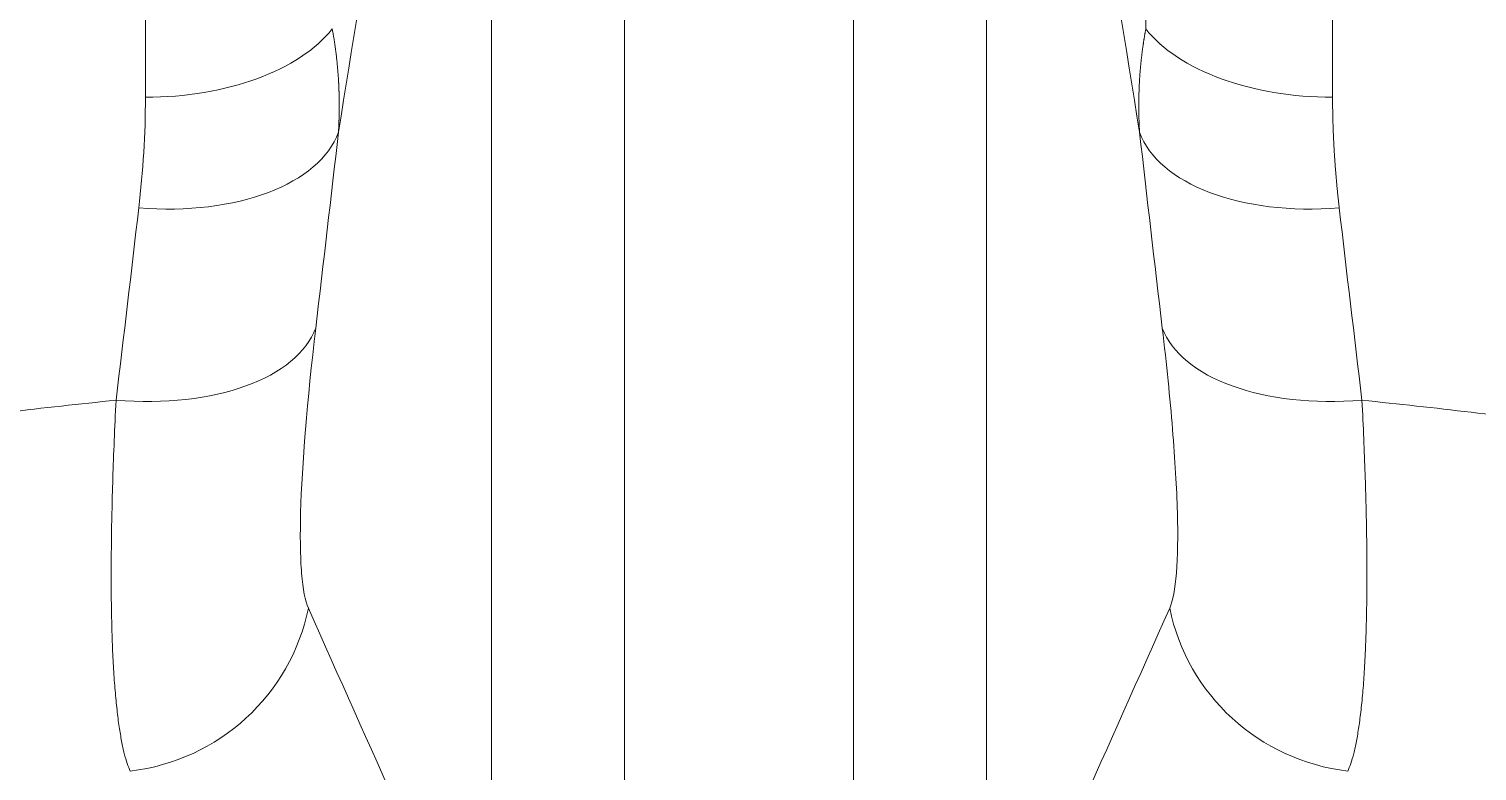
# Model space of a CAD drawing. Header units: millimetres. Extents: x 4664 to 8864, y -38 to 2932.
# Drawn here: x 8189.04 to 8198.3, y 2250.14 to 2254.89 of the extents above; entities that cross this region are included whole.
import ezdxf

# ---------------------------------------------------------------- set-up
doc = ezdxf.new("R2010")
doc.units = ezdxf.units.MM

msp = doc.modelspace()

# ---------------------------------------------------------------- linework, layer by layer
at = {"lineweight": 5}
for p, q in [((8189.7826, 2271.1336), (8189.7826, 2254.457)), ((8197.3753, 2254.457), (8197.3753, 2271.1336)), ((8196.1807, 2270.7219), (8196.1807, 2254.8945)), ((8191.9952, 2260.617), (8191.9952, 2248.5495)), ((8195.1627, 2248.5495), (8195.1627, 2260.617)), ((8192.8466, 2246.9395), (8192.8466, 2260.435)), ((8194.3113, 2260.435), (8194.3113, 2246.9395))]:
    msp.add_line(p, q, dxfattribs=at)
at = {"lineweight": 5, "extrusion": (0, 0, -1)}
for centre, major_axis, ratio, start_param, end_param in [((8182.6014, 2236.4157), (10.432, 52.5413), 0.095617, 1.073221, 1.205907), ((8204.5565, 2236.4157), (-10.432, 52.5413), 0.095617, 5.077278, 5.209964), ((8189.7826, 2255.1909), (-1.3059, 0), 0.561976, 3.557424, 4.712389), ((8197.3753, 2255.1909), (-1.3059, 0), 0.561976, 4.712389, 5.867354), ((8189.74, 2254.4695), (-1.2975, 0.1484), 0.549598, 3.267041, 4.649618), ((8177.0542, 2213.9442), (13.6589, 72.9615), 0.10331, 0.966589, 0.987043), ((8197.4179, 2254.4695), (-1.2975, -0.1484), 0.549598, 4.77516, 6.157737), ((8210.1037, 2213.9442), (-13.6589, 72.9615), 0.10331, 5.296142, 5.316597), ((8175.7772, 2214.1806), (13.6641, 71.6548), 0.105061, 0.965895, 0.986349), ((8211.3807, 2214.1806), (-13.6641, 71.6548), 0.105061, 5.296836, 5.317291), ((8189.5948, 2253.2166), (-1.297, 0.1524), 0.532307, 3.265384, 4.649943), ((8197.5631, 2253.2166), (-1.297, -0.1524), 0.532307, 4.774835, 6.159394), ((8189.5474, 2251.423), (-1.1924, -0.5326), 0.983264, 3.752663, 5.019753), ((8197.6105, 2251.423), (-1.1924, 0.5326), 0.983264, 4.405025, 5.672115)]:
    msp.add_ellipse(centre, major_axis=major_axis, ratio=ratio, start_param=start_param, end_param=end_param, dxfattribs=at)
at = {"lineweight": 5}
for points, knots in [([(8191.0171, 2254.2331), (8191.0172, 2254.2355), (8191.0175, 2254.2403), (8191.0179, 2254.2476), (8191.0183, 2254.2547), (8191.0187, 2254.2619), (8191.019, 2254.269), (8191.0193, 2254.2761), (8191.0196, 2254.2831), (8191.0199, 2254.2901), (8191.0202, 2254.297), (8191.0204, 2254.304), (8191.0207, 2254.3108), (8191.0209, 2254.3177), (8191.0211, 2254.3245), (8191.0212, 2254.3312), (8191.0214, 2254.338), (8191.0215, 2254.3446), (8191.0217, 2254.3513), (8191.0218, 2254.3579), (8191.0219, 2254.3645), (8191.022, 2254.371), (8191.022, 2254.3775), (8191.0221, 2254.3839), (8191.0221, 2254.3904), (8191.0221, 2254.3967), (8191.0221, 2254.4031), (8191.0221, 2254.4094), (8191.0221, 2254.4156), (8191.0221, 2254.4219), (8191.022, 2254.428), (8191.0219, 2254.4342), (8191.0219, 2254.4403), (8191.0218, 2254.4464), (8191.0217, 2254.4524), (8191.0216, 2254.4584), (8191.0214, 2254.4643), (8191.0213, 2254.4702), (8191.0212, 2254.4761), (8191.021, 2254.482), (8191.0208, 2254.4878), (8191.0206, 2254.4935), (8191.0205, 2254.4992), (8191.0202, 2254.5049), (8191.02, 2254.5106), (8191.0198, 2254.5162), (8191.0196, 2254.5217), (8191.0193, 2254.5273), (8191.0191, 2254.5327), (8191.0188, 2254.5382), (8191.0186, 2254.5436), (8191.0183, 2254.549), (8191.018, 2254.5543), (8191.0177, 2254.5596), (8191.0172, 2254.5688), (8191.0163, 2254.582), (8191.0152, 2254.5989), (8191.0139, 2254.6158), (8191.0126, 2254.6325), (8191.0111, 2254.649), (8191.0096, 2254.6654), (8191.008, 2254.6817), (8191.0063, 2254.6978), (8191.0045, 2254.7138), (8191.0026, 2254.7296), (8191.0007, 2254.7453), (8190.9986, 2254.7609), (8190.9965, 2254.7763), (8190.9943, 2254.7916), (8190.9921, 2254.8067), (8190.9898, 2254.8217), (8190.9874, 2254.8365), (8190.985, 2254.8512), (8190.9825, 2254.8657), (8190.9799, 2254.8802), (8190.9781, 2254.8897), (8190.9772, 2254.8945)], [0, 0, 0, 0, 0.010932, 0.021807, 0.032623, 0.043382, 0.054084, 0.064727, 0.075313, 0.085841, 0.096312, 0.106724, 0.117079, 0.127377, 0.137617, 0.147799, 0.157923, 0.16799, 0.177999, 0.18795, 0.197844, 0.20768, 0.217459, 0.227179, 0.236843, 0.246449, 0.255997, 0.265487, 0.27492, 0.284296, 0.293614, 0.302874, 0.312077, 0.321223, 0.330311, 0.339341, 0.348314, 0.35723, 0.366088, 0.374888, 0.383631, 0.392317, 0.400946, 0.409517, 0.41803, 0.426487, 0.434886, 0.443227, 0.451512, 0.459739, 0.467908, 0.476021, 0.484076, 0.492074, 0.500014, 0.525883, 0.551544, 0.577, 0.602248, 0.627291, 0.652128, 0.676758, 0.701182, 0.725401, 0.749413, 0.77322, 0.796821, 0.820217, 0.843407, 0.866392, 0.889172, 0.911747, 0.934117, 0.956283, 0.978244, 1, 1, 1, 1]), ([(8196.1807, 2254.8945), (8196.1802, 2254.892), (8196.1793, 2254.887), (8196.1779, 2254.8795), (8196.1765, 2254.8719), (8196.1752, 2254.8643), (8196.1739, 2254.8567), (8196.1726, 2254.849), (8196.1713, 2254.8413), (8196.17, 2254.8336), (8196.1688, 2254.8258), (8196.1675, 2254.818), (8196.1663, 2254.8101), (8196.1651, 2254.8022), (8196.1639, 2254.7942), (8196.1628, 2254.7863), (8196.1616, 2254.7782), (8196.1605, 2254.7702), (8196.1594, 2254.7621), (8196.1584, 2254.7539), (8196.1573, 2254.7457), (8196.1563, 2254.7375), (8196.1553, 2254.7293), (8196.1543, 2254.721), (8196.1533, 2254.7126), (8196.1523, 2254.7043), (8196.1514, 2254.6958), (8196.1505, 2254.6874), (8196.1496, 2254.6789), (8196.1488, 2254.6704), (8196.148, 2254.6618), (8196.1472, 2254.6532), (8196.1464, 2254.6445), (8196.1456, 2254.6358), (8196.1449, 2254.6271), (8196.1442, 2254.6183), (8196.1435, 2254.6095), (8196.1428, 2254.6007), (8196.1422, 2254.5918), (8196.1416, 2254.5828), (8196.141, 2254.5739), (8196.1404, 2254.564), (8196.1398, 2254.5532), (8196.1392, 2254.5413), (8196.1386, 2254.5293), (8196.1381, 2254.5171), (8196.1376, 2254.5046), (8196.1372, 2254.492), (8196.1368, 2254.4792), (8196.1365, 2254.4663), (8196.1362, 2254.4531), (8196.136, 2254.4397), (8196.1359, 2254.4262), (8196.1358, 2254.4125), (8196.1358, 2254.3986), (8196.1358, 2254.3844), (8196.1359, 2254.3702), (8196.1361, 2254.3557), (8196.1364, 2254.341), (8196.1368, 2254.3261), (8196.1372, 2254.3111), (8196.1377, 2254.2958), (8196.1384, 2254.2804), (8196.1391, 2254.2648), (8196.1399, 2254.249), (8196.1405, 2254.2384), (8196.1408, 2254.2331)], [0, 0, 0, 0, 0.011398, 0.022851, 0.034361, 0.045928, 0.057551, 0.06923, 0.080965, 0.092757, 0.104606, 0.11651, 0.128472, 0.140489, 0.152564, 0.164695, 0.176882, 0.189126, 0.201426, 0.213783, 0.226197, 0.238667, 0.251194, 0.263778, 0.276418, 0.289115, 0.301869, 0.31468, 0.327547, 0.340471, 0.353452, 0.366489, 0.379583, 0.392735, 0.405942, 0.419207, 0.432529, 0.445907, 0.459342, 0.472835, 0.486384, 0.49999, 0.517598, 0.535485, 0.553653, 0.5721, 0.590827, 0.609834, 0.629122, 0.648689, 0.668538, 0.688667, 0.709077, 0.729767, 0.750739, 0.771992, 0.793526, 0.815341, 0.837438, 0.859816, 0.882476, 0.905417, 0.92864, 0.952145, 0.975931, 1, 1, 1, 1]), ([(8197.4179, 2253.7485), (8197.4174, 2253.7527), (8197.4164, 2253.7611), (8197.415, 2253.7737), (8197.4136, 2253.7863), (8197.4122, 2253.7988), (8197.4108, 2253.8114), (8197.4095, 2253.8239), (8197.4082, 2253.8364), (8197.4069, 2253.8489), (8197.4057, 2253.8614), (8197.4044, 2253.8739), (8197.4032, 2253.8864), (8197.4021, 2253.8988), (8197.4009, 2253.9112), (8197.3998, 2253.9237), (8197.3987, 2253.9361), (8197.3976, 2253.9485), (8197.3966, 2253.9609), (8197.3955, 2253.9732), (8197.3945, 2253.9856), (8197.3936, 2253.9979), (8197.3926, 2254.0103), (8197.3917, 2254.0226), (8197.3908, 2254.0349), (8197.3899, 2254.0472), (8197.3891, 2254.0594), (8197.3882, 2254.0717), (8197.3875, 2254.084), (8197.3867, 2254.0962), (8197.3859, 2254.1084), (8197.3852, 2254.1206), (8197.3845, 2254.1328), (8197.3838, 2254.145), (8197.3832, 2254.1572), (8197.3826, 2254.1693), (8197.382, 2254.1815), (8197.3814, 2254.1936), (8197.3809, 2254.2057), (8197.3804, 2254.2178), (8197.3799, 2254.2299), (8197.3794, 2254.242), (8197.3789, 2254.254), (8197.3785, 2254.2661), (8197.3781, 2254.2781), (8197.3778, 2254.2901), (8197.3774, 2254.3021), (8197.3771, 2254.3141), (8197.3768, 2254.3261), (8197.3766, 2254.3381), (8197.3763, 2254.35), (8197.3761, 2254.362), (8197.3759, 2254.3739), (8197.3757, 2254.3858), (8197.3756, 2254.3977), (8197.3755, 2254.4096), (8197.3754, 2254.4215), (8197.3753, 2254.4333), (8197.3753, 2254.4452), (8197.3753, 2254.4531), (8197.3753, 2254.457)], [0, 0, 0, 0, 0.017766, 0.035513, 0.05324, 0.070949, 0.088638, 0.106308, 0.123959, 0.141592, 0.159205, 0.176799, 0.194374, 0.211931, 0.229469, 0.246988, 0.264488, 0.28197, 0.299433, 0.316878, 0.334304, 0.351711, 0.369101, 0.386471, 0.403824, 0.421158, 0.438474, 0.455772, 0.473052, 0.490314, 0.507557, 0.524783, 0.541991, 0.55918, 0.576353, 0.593507, 0.610643, 0.627762, 0.644863, 0.661947, 0.679013, 0.696061, 0.713092, 0.730106, 0.747102, 0.764081, 0.781043, 0.797988, 0.814915, 0.831825, 0.848719, 0.865595, 0.882454, 0.899297, 0.916123, 0.932931, 0.949724, 0.966499, 0.983258, 1, 1, 1, 1]), ([(8190.8245, 2251.1866), (8190.8038, 2251.2329), (8190.7895, 2251.308), (8190.7731, 2251.5133), (8190.7711, 2251.6454), (8190.7838, 2252.108), (8190.8169, 2252.5126), (8190.8719, 2252.9802)], [0, 0, 0, 0, 0.25, 0.25, 0.5, 0.5, 1, 1, 1, 1]), ([(8196.286, 2252.9802), (8196.3135, 2252.7463), (8196.3353, 2252.5308), (8196.3677, 2252.1363), (8196.3783, 2251.9554), (8196.391, 2251.492), (8196.3748, 2251.2792), (8196.3334, 2251.1866)], [0, 0, 0, 0, 0.25, 0.25, 0.5, 0.5, 1, 1, 1, 1]), ([(8189.5948, 2252.518), (8189.1288, 2252.4706), (8188.1984, 2252.3593), (8186.808, 2252.1424), (8185.8844, 2251.9642), (8185.1929, 2251.8179), (8184.9627, 2251.767), (8184.6176, 2251.6875), (8184.4451, 2251.647), (8184.244, 2251.5983), (8184.1435, 2251.5736), (8184.0933, 2251.5612), (8184.0682, 2251.5549), (8184.0556, 2251.5518), (8184.0493, 2251.5502), (8184.0462, 2251.5495), (8184.0446, 2251.5491), (8184.044, 2251.5489), (8184.0435, 2251.5488), (8184.0433, 2251.5487), (8183.5932, 2251.4365), (8182.6969, 2251.1963), (8181.3627, 2250.7879), (8180.0388, 2250.3307), (8179.1629, 2249.993), (8178.7267, 2249.8159)], [0, 0, 0, 0, 0.125, 0.25, 0.375, 0.375, 0.4375, 0.4375, 0.46875, 0.484375, 0.492187, 0.496094, 0.498047, 0.499023, 0.499512, 0.499756, 0.499878, 0.499939, 0.499939, 0.5, 0.5, 0.625, 0.75, 0.875, 1, 1, 1, 1]), ([(8189.5948, 2252.518), (8189.5902, 2252.4291), (8189.5863, 2252.3429), (8189.5794, 2252.1765), (8189.5765, 2252.0963), (8189.5717, 2251.9419), (8189.5697, 2251.8678), (8189.5666, 2251.7256), (8189.5655, 2251.6575), (8189.564, 2251.5275), (8189.5637, 2251.4655), (8189.5636, 2251.3475), (8189.5639, 2251.2914), (8189.565, 2251.185), (8189.5659, 2251.1347), (8189.5676, 2251.0632), (8189.5683, 2251.0401), (8189.5693, 2251.0064), (8189.5699, 2250.9898), (8189.5706, 2250.9708), (8189.5709, 2250.9615), (8189.5711, 2250.9568), (8189.5712, 2250.9545), (8189.5712, 2250.9533), (8189.5712, 2250.9527), (8189.5713, 2250.9525), (8189.5713, 2250.9523), (8189.5713, 2250.9522), (8189.5713, 2250.9522), (8189.5713, 2250.9522), (8189.5713, 2250.9521), (8189.5713, 2250.9521), (8189.5734, 2250.8983), (8189.5759, 2250.847), (8189.5818, 2250.7494), (8189.5851, 2250.7031), (8189.5924, 2250.6157), (8189.5964, 2250.5745), (8189.6051, 2250.4974), (8189.6097, 2250.4614), (8189.6196, 2250.3944), (8189.6248, 2250.3635), (8189.6357, 2250.3066), (8189.6414, 2250.2806), (8189.6533, 2250.2336), (8189.6595, 2250.2125), (8189.6724, 2250.175), (8189.679, 2250.1586), (8189.6858, 2250.1444)], [0, 0, 0, 0, 0.0625, 0.0625, 0.125, 0.125, 0.1875, 0.1875, 0.25, 0.25, 0.3125, 0.3125, 0.375, 0.375, 0.4375, 0.4375, 0.46875, 0.46875, 0.484375, 0.492187, 0.496094, 0.498047, 0.499023, 0.499512, 0.499756, 0.499878, 0.499939, 0.499969, 0.499985, 0.499992, 0.499992, 0.5, 0.5, 0.5625, 0.5625, 0.625, 0.625, 0.6875, 0.6875, 0.75, 0.75, 0.8125, 0.8125, 0.875, 0.875, 0.9375, 0.9375, 1, 1, 1, 1]), ([(8197.472, 2250.1444), (8197.4789, 2250.1586), (8197.4855, 2250.175), (8197.4984, 2250.2126), (8197.5046, 2250.2337), (8197.5165, 2250.2808), (8197.5222, 2250.3068), (8197.5332, 2250.3639), (8197.5384, 2250.3949), (8197.5482, 2250.462), (8197.5529, 2250.4981), (8197.5615, 2250.5754), (8197.5655, 2250.6166), (8197.5729, 2250.7043), (8197.5762, 2250.7506), (8197.5806, 2250.824), (8197.5819, 2250.8491), (8197.5838, 2250.8877), (8197.5848, 2250.9072), (8197.5857, 2250.9304), (8197.5862, 2250.9421), (8197.5865, 2250.948), (8197.5866, 2250.951), (8197.5866, 2250.9524), (8197.5867, 2250.9532), (8197.5867, 2250.9535), (8197.5867, 2250.9537), (8197.5867, 2250.9538), (8197.5867, 2250.9539), (8197.5867, 2250.9539), (8197.5867, 2250.9539), (8197.5886, 2251.0017), (8197.5901, 2251.0522), (8197.5926, 2251.1586), (8197.5936, 2251.2144), (8197.5947, 2251.3318), (8197.5949, 2251.3932), (8197.5946, 2251.4896), (8197.5944, 2251.5224), (8197.5939, 2251.5727), (8197.5937, 2251.5981), (8197.5933, 2251.6282), (8197.5931, 2251.6433), (8197.593, 2251.6509), (8197.5929, 2251.6548), (8197.5929, 2251.6567), (8197.5929, 2251.6576), (8197.5929, 2251.6581), (8197.5929, 2251.6583), (8197.5928, 2251.6584), (8197.5928, 2251.6585), (8197.5928, 2251.6585), (8197.5928, 2251.6586), (8197.592, 2251.7166), (8197.5908, 2251.7779), (8197.5876, 2251.9073), (8197.5856, 2251.9753), (8197.5808, 2252.1185), (8197.578, 2252.1935), (8197.5713, 2252.3506), (8197.5675, 2252.4326), (8197.5631, 2252.518)], [0, 0, 0, 0, 0.0625, 0.0625, 0.125, 0.125, 0.1875, 0.1875, 0.25, 0.25, 0.3125, 0.3125, 0.375, 0.375, 0.4375, 0.4375, 0.46875, 0.46875, 0.484375, 0.492187, 0.496094, 0.498047, 0.499023, 0.499512, 0.499756, 0.499878, 0.499939, 0.499969, 0.499985, 0.499985, 0.5, 0.5, 0.5625, 0.5625, 0.625, 0.625, 0.6875, 0.6875, 0.71875, 0.71875, 0.734375, 0.742187, 0.746094, 0.748047, 0.749023, 0.749512, 0.749756, 0.749878, 0.749939, 0.749969, 0.749985, 0.749985, 0.75, 0.75, 0.8125, 0.8125, 0.875, 0.875, 0.9375, 0.9375, 1, 1, 1, 1]), ([(8208.4312, 2249.8159), (8207.9947, 2249.9932), (8207.1182, 2250.3311), (8205.7932, 2250.7885), (8204.9031, 2251.061), (8204.2329, 2251.2532), (8204.0091, 2251.3153), (8203.6728, 2251.4054), (8203.5044, 2251.4497), (8203.3077, 2251.5001), (8203.2093, 2251.525), (8203.1601, 2251.5374), (8203.1355, 2251.5435), (8203.1232, 2251.5466), (8203.117, 2251.5481), (8203.114, 2251.5489), (8203.1124, 2251.5493), (8203.1118, 2251.5494), (8203.1113, 2251.5495), (8203.1111, 2251.5496), (8202.6519, 2251.664), (8201.7324, 2251.8757), (8200.3479, 2252.1427), (8198.9585, 2252.3594), (8198.0288, 2252.4707), (8197.5631, 2252.518)], [0, 0, 0, 0, 0.125, 0.25, 0.375, 0.375, 0.4375, 0.4375, 0.46875, 0.484375, 0.492187, 0.496094, 0.498047, 0.499023, 0.499512, 0.499756, 0.499878, 0.499939, 0.499939, 0.5, 0.5, 0.625, 0.75, 0.875, 1, 1, 1, 1])]:
    msp.add_open_spline(points, degree=3, knots=knots, dxfattribs=at)
for points in [[(8189.7826, 2254.457), (8189.7826, 2254.2213), (8189.7676, 2253.985), (8189.74, 2253.7485)], [(8191.9952, 2248.5495), (8191.6058, 2249.4325), (8191.2155, 2250.3113), (8190.8245, 2251.1866)], [(8196.3334, 2251.1866), (8195.9424, 2250.3113), (8195.5521, 2249.4325), (8195.1627, 2248.5495)]]:
    msp.add_open_spline(points, degree=3, dxfattribs=at)

doc.saveas('drawing.dxf')
